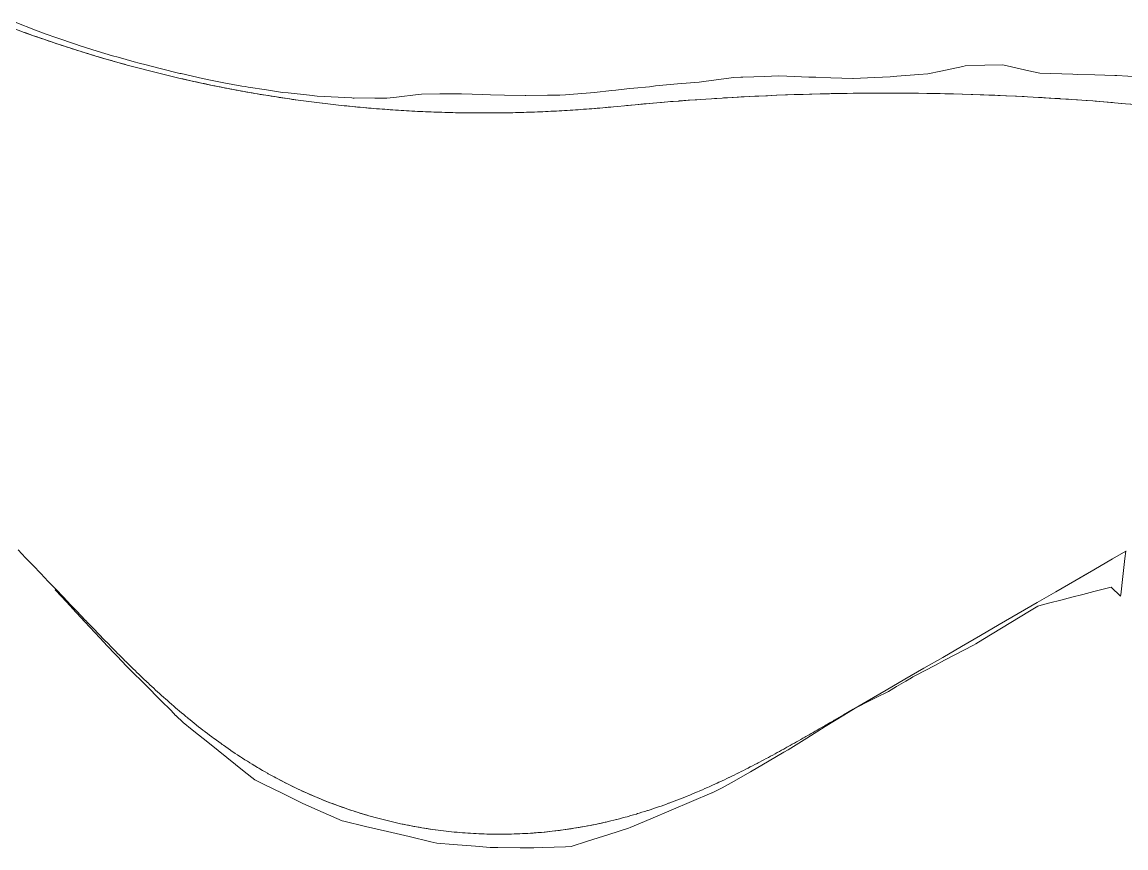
# Model space of a CAD drawing. Header units: inches. Extents: x 704148 to 723432, y 7075344 to 7101810.
# Drawn here: x 711632.9 to 711784.7, y 7095175.3 to 7095288.8 of the extents above; entities that cross this region are included whole.
import ezdxf

# ---------------------------------------------------------------- set-up
doc = ezdxf.new("R2010")
doc.units = ezdxf.units.IN
doc.header["$MEASUREMENT"] = 0
doc.layers.add('gisdb.gisadmin', color=7, linetype='Continuous', lineweight=9, true_color=0xccf5fc)

msp = doc.modelspace()

# ---------------------------------------------------------------- linework, layer by layer
at = {"layer": 'gisdb.gisadmin'}
for points in [[(711631.9265, 7095288.7881), (711634.7073, 7095287.6971), (711636.1873, 7095287.1165), (711637.5109, 7095286.6649), (711640.3389, 7095285.6995), (711640.7177, 7095285.5701), (711643.1911, 7095284.8077), (711645.2933, 7095284.1597), (711646.0533, 7095283.9475), (711648.2861, 7095283.3241), (711648.9351, 7095283.1547), (711649.9131, 7095282.8997), (711651.8323, 7095282.4193), (711654.5583, 7095281.7369), (711654.7331, 7095281.6983), (711657.6517, 7095281.0521), (711659.2343, 7095280.7017), (711660.5801, 7095280.4529), (711663.0969, 7095279.9875), (711663.5205, 7095279.9157), (711663.9457, 7095279.8435), (711666.4747, 7095279.4607), (711668.6797, 7095279.1267), (711669.4337, 7095279.0455), (711672.4045, 7095278.7255), (711673.4391, 7095278.6141), (711675.3849, 7095278.5079), (711678.2191, 7095278.3531), (711678.3663, 7095278.3405), (711678.5349, 7095278.3261), (711678.2207, 7095278.3691), (711681.3569, 7095278.3377), (711683.0049, 7095278.3213), (711684.3495, 7095278.4835), (711687.3421, 7095278.8447), (711687.8031, 7095278.9003), (711690.3081, 7095278.9175), (711692.5483, 7095278.9331), (711693.2679, 7095278.9103), (711696.2255, 7095278.8167), (711697.2875, 7095278.7831), (711699.1863, 7095278.7457), (711702.0339, 7095278.6897), (711702.1501, 7095278.6911), (711705.1143, 7095278.7263), (711706.7843, 7095278.7461), (711706.8291, 7095278.7477), (711707.6077, 7095278.7753), (711708.0789, 7095278.8129), (711711.0345, 7095279.0489), (711711.5221, 7095279.0877), (711713.9843, 7095279.3799), (711714.5219, 7095279.4437), (711716.3805, 7095279.6429), (711716.9727, 7095279.6997), (711719.1605, 7095279.9091), (711719.9759, 7095280.0029), (711721.4875, 7095280.1767), (711722.9805, 7095280.3005), (711725.9895, 7095280.5499), (711726.6049, 7095280.6011), (711728.9917, 7095280.9221), (711730.7201, 7095281.1545), (711731.7147, 7095281.2139), (711732.0009, 7095281.2233), (711735.0209, 7095281.3223), (711736.8513, 7095281.3823), (711738.0441, 7095281.3405), (711741.0681, 7095281.2345), (711741.9959, 7095281.2021), (711744.0905, 7095281.1279), (711747.1087, 7095281.0213), (711747.1319, 7095281.0203), (711750.1251, 7095281.1641), (711752.2621, 7095281.2667), (711753.1423, 7095281.3375), (711756.1645, 7095281.5801), (711757.4017, 7095281.6795), (711759.1949, 7095282.0551), (711762.2391, 7095282.6927), (711762.5743, 7095282.7629), (711765.2771, 7095282.8487), (711767.7411, 7095282.9269), (711768.3103, 7095282.7953), (711771.3117, 7095282.1013), (711772.8431, 7095281.7471), (711774.3213, 7095281.7017), (711777.3495, 7095281.6083), (711777.9919, 7095281.5885), (711780.3793, 7095281.5317), (711783.1493, 7095281.4659), (711783.4133, 7095281.4509), (711786.4395, 7095281.2793)], [(711785.2654, 7095277.5106), (711784.5907, 7095277.5709), (711784.0525, 7095277.6181), (711783.0963, 7095277.7001), (711782.8392, 7095277.7218), (711781.6256, 7095277.8217), (711781.6013, 7095277.8237), (711780.4117, 7095277.917), (711780.1059, 7095277.9405), (711779.1974, 7095278.0085), (711778.6099, 7095278.0513), (711777.9829, 7095278.0962), (711777.1137, 7095278.1567), (711776.7681, 7095278.1801), (711775.6169, 7095278.2559), (711775.553, 7095278.2601), (711774.3376, 7095278.3359), (711774.1199, 7095278.3491), (711773.1221, 7095278.4076), (711772.6223, 7095278.4359), (711771.9063, 7095278.4754), (711771.1245, 7095278.5171), (711770.6902, 7095278.5395), (711769.6265, 7095278.5923), (711769.474, 7095278.5997), (711768.2576, 7095278.6557), (711768.1281, 7095278.6615), (711767.041, 7095278.7076), (711766.6293, 7095278.7243), (711765.8243, 7095278.7556), (711765.1305, 7095278.7813), (711764.6074, 7095278.7999), (711763.6313, 7095278.8325), (711763.3904, 7095278.8402), (711762.1732, 7095278.8766), (711762.1321, 7095278.8777), (711760.9559, 7095278.9087), (711760.6325, 7095278.9167), (711759.7386, 7095278.9369), (711759.1329, 7095278.9495), (711758.5211, 7095278.9612), (711757.6331, 7095278.9765), (711757.3036, 7095278.9817), (711756.1333, 7095278.9977), (711756.086, 7095278.9984), (711754.8684, 7095279.0107), (711754.6333, 7095279.0127), (711753.6507, 7095279.019), (711753.1335, 7095279.0215), (711752.433, 7095279.0235), (711751.6335, 7095279.0243), (711751.2153, 7095279.0241), (711750.1335, 7095279.0213), (711749.9976, 7095279.0209), (711748.7799, 7095279.0136), (711748.6335, 7095279.0125), (711747.5623, 7095279.002), (711747.1335, 7095278.9971), (711746.3447, 7095278.9867), (711745.6337, 7095278.9759), (711745.1271, 7095278.9675), (711744.1339, 7095278.9489), (711743.9097, 7095278.9443), (711742.6923, 7095278.9174), (711742.6343, 7095278.9161), (711741.475, 7095278.886), (711741.1349, 7095278.8765), (711740.2578, 7095278.8508), (711739.6355, 7095278.8313), (711739.0407, 7095278.8117), (711738.1363, 7095278.7801), (711737.8238, 7095278.7687), (711736.6375, 7095278.7231), (711736.607, 7095278.722), (711735.3903, 7095278.6709), (711735.1387, 7095278.6599), (711734.1739, 7095278.6158), (711733.6403, 7095278.5903), (711732.9576, 7095278.5568), (711732.1423, 7095278.5151), (711731.7415, 7095278.494), (711730.6445, 7095278.4341), (711730.5257, 7095278.4274), (711729.31, 7095278.3567), (711729.1471, 7095278.3469), (711728.0946, 7095278.2818), (711727.6499, 7095278.2535), (711726.8795, 7095278.203), (711726.1533, 7095278.1541), (711725.6646, 7095278.1204), (711724.6569, 7095278.0489), (711724.45, 7095278.034), (711723.2356, 7095277.9436), (711723.1609, 7095277.9379), (711722.0216, 7095277.8488), (711721.6657, 7095277.8203), (711720.8079, 7095277.7503), (711720.1707, 7095277.6971), (711719.5945, 7095277.648), (711718.6763, 7095277.5679), (711718.3815, 7095277.5417), (711717.1823, 7095277.4329), (711717.1688, 7095277.4317), (711715.9564, 7095277.3172), (711715.6891, 7095277.2915), (711714.7445, 7095277.1993), (711714.1961, 7095277.1459), (711712.7025, 7095277.0083), (711711.2077, 7095276.8829), (711709.7121, 7095276.7693), (711708.2155, 7095276.6679), (711706.7181, 7095276.5787), (711705.2201, 7095276.5013), (711703.7215, 7095276.4361), (711702.2225, 7095276.3833), (711700.7231, 7095276.3421), (711699.2233, 7095276.3131), (711697.7235, 7095276.2965), (711697.5453, 7095276.2953), (711696.6838, 7095276.2917), (711696.2235, 7095276.2917), (711694.7235, 7095276.2989), (711693.2237, 7095276.3185), (711691.7239, 7095276.3503), (711690.2245, 7095276.3939), (711688.7257, 7095276.4495), (711687.2271, 7095276.5175), (711685.7293, 7095276.5975), (711684.2321, 7095276.6893), (711682.7357, 7095276.7935), (711681.2403, 7095276.9097), (711679.7457, 7095277.0379), (711678.2523, 7095277.1779), (711676.7601, 7095277.3303), (711675.2691, 7095277.4949), (711673.7795, 7095277.6711), (711672.2913, 7095277.8591), (711670.8049, 7095278.0597), (711669.3199, 7095278.2721), (711667.8369, 7095278.4963), (711666.3555, 7095278.7323), (711664.8763, 7095278.9807), (711663.3989, 7095279.2409), (711661.9239, 7095279.5129), (711660.4509, 7095279.7965), (711658.9803, 7095280.0925), (711657.5123, 7095280.4001), (711656.0467, 7095280.7195), (711654.5837, 7095281.0507), (711653.1235, 7095281.3937), (711651.6661, 7095281.7487), (711650.2115, 7095282.1153), (711648.7599, 7095282.4933), (711647.3115, 7095282.8833), (711645.8663, 7095283.2851), (711644.4245, 7095283.6983), (711642.9859, 7095284.1231), (711641.5507, 7095284.5595), (711640.1193, 7095285.0077), (711638.6915, 7095285.4673), (711637.2673, 7095285.9383), (711635.8469, 7095286.4207), (711634.4307, 7095286.9147), (711633.0185, 7095287.4201), (711631.6103, 7095287.9369)]]:
    msp.add_lwpolyline(points, dxfattribs=at)
for points in [[(711631.6103, 7095287.9369, 0.00201619), (711633.0185, 7095287.4201, 0.00201602), (711634.4307, 7095286.9147, 0.00201599), (711635.8469, 7095286.4207, 0.00201625), (711637.2673, 7095285.9383, 0.00201623), (711638.6915, 7095285.4673, 0.00201607), (711640.1193, 7095285.0077, 0.00201605), (711641.5507, 7095284.5595, 0.00201625), (711642.9859, 7095284.1231, 0.00201615), (711644.4245, 7095283.6983, 0.00201593), (711645.8663, 7095283.2851, 0.00201616), (711647.3115, 7095282.8833, 0.00201612), (711648.7599, 7095282.4933, 0.00201615), (711650.2115, 7095282.1153, 0.00201626), (711651.6661, 7095281.7487, 0.00201616), (711653.1235, 7095281.3937, 0.00201606), (711654.5837, 7095281.0507, 0.00201617), (711656.0467, 7095280.7195, 0.00201614), (711657.5123, 7095280.4001, 0.00201598), (711658.9803, 7095280.0925, 0.00201626), (711660.4509, 7095279.7965, 0.00201621), (711661.9239, 7095279.5129, 0.00201597), (711663.3989, 7095279.2409, 0.00201633), (711664.8763, 7095278.9807, 0.00201602), (711666.3555, 7095278.7323, 0.00201625), (711667.8369, 7095278.4963, 0.00201594), (711669.3199, 7095278.2721, 0.00201629), (711670.8049, 7095278.0597, 0.00201597), (711672.2913, 7095277.8591, 0.00201618), (711673.7795, 7095277.6711, 0.00201612), (711675.2691, 7095277.4949, 0.00201622), (711676.7601, 7095277.3303, 0.00201609), (711678.2523, 7095277.1779, 0.00201607), (711679.7457, 7095277.0379, 0.00201626), (711681.2403, 7095276.9097, 0.00201602), (711682.7357, 7095276.7935, 0.00201617), (711684.2321, 7095276.6893, 0.00201616), (711685.7293, 7095276.5975, 0.00201605), (711687.2271, 7095276.5175, 0.00201633), (711688.7257, 7095276.4495, 0.00201591), (711690.2245, 7095276.3939, 0.00201619), (711691.7239, 7095276.3503, 0.00201633), (711693.2237, 7095276.3185, 0.00201604), (711694.7235, 7095276.2989, 0.00201616), (711696.2235, 7095276.2917), (711696.6838, 7095276.2917), (711697.7235, 7095276.2965, 0.00201599), (711699.2233, 7095276.3131, 0.00201625), (711700.7231, 7095276.3421, 0.00201609), (711702.2225, 7095276.3833, 0.00201605), (711703.7215, 7095276.4361, 0.00201616), (711705.2201, 7095276.5013, 0.00201614), (711706.7181, 7095276.5787, 0.00201621), (711708.2155, 7095276.6679, 0.00201618), (711709.7121, 7095276.7693, 0.00201602), (711711.2077, 7095276.8829, 0.00201621), (711712.7025, 7095277.0083, 0.00201604), (711714.1961, 7095277.1459), (711714.7445, 7095277.1993), (711715.6891, 7095277.2915), (711717.1823, 7095277.4329), (711718.6763, 7095277.5679), (711720.1707, 7095277.6971), (711721.6657, 7095277.8203), (711723.1609, 7095277.9379), (711724.6569, 7095278.0489), (711726.1533, 7095278.1541), (711727.6499, 7095278.2535), (711729.1471, 7095278.3469), (711730.6445, 7095278.4341), (711732.1423, 7095278.5151), (711733.6403, 7095278.5903), (711735.1387, 7095278.6599), (711736.6375, 7095278.7231), (711738.1363, 7095278.7801), (711739.6355, 7095278.8313), (711741.1349, 7095278.8765), (711742.6343, 7095278.9161), (711744.1339, 7095278.9489), (711745.6337, 7095278.9759), (711747.1335, 7095278.9971), (711748.6335, 7095279.0125), (711750.1335, 7095279.0213), (711751.6335, 7095279.0243), (711753.1335, 7095279.0215), (711754.6333, 7095279.0127), (711756.1333, 7095278.9977), (711757.6331, 7095278.9765), (711759.1329, 7095278.9495), (711760.6325, 7095278.9167), (711762.1321, 7095278.8777), (711763.6313, 7095278.8325), (711765.1305, 7095278.7813), (711766.6293, 7095278.7243), (711768.1281, 7095278.6615), (711769.6265, 7095278.5923), (711771.1245, 7095278.5171), (711772.6223, 7095278.4359), (711774.1199, 7095278.3491), (711775.6169, 7095278.2559), (711777.1137, 7095278.1567), (711778.6099, 7095278.0513), (711780.1059, 7095277.9405), (711781.6013, 7095277.8237), (711783.0963, 7095277.7001), (711784.5907, 7095277.5709), (711786.0845, 7095277.4359)], [(711784.6907, 7095216.0687), (711784.6357, 7095216.0367), (711782.8255, 7095214.9881), (711780.2297, 7095213.4841), (711777.6339, 7095211.9803), (711775.0381, 7095210.4765), (711772.4421, 7095208.9725), (711769.8463, 7095207.4687), (711767.2505, 7095205.9647), (711764.6547, 7095204.4609), (711762.0589, 7095202.9569), (711759.4631, 7095201.4529), (711756.8673, 7095199.9491), (711754.2715, 7095198.4451), (711751.6757, 7095196.9413), (711749.0799, 7095195.4373), (711747.4367, 7095194.4853), (711747.1357, 7095194.3111), (711745.8377, 7095193.5591), (711744.5399, 7095192.8073), (711744.4327, 7095192.7449), (711744.1589, 7095192.5865), (711743.8843, 7095192.4273), (711743.6089, 7095192.2679), (711743.3327, 7095192.1079), (711743.2419, 7095192.0555), (711743.0555, 7095191.9475), (711742.7773, 7095191.7867), (711742.4981, 7095191.6255), (711742.2181, 7095191.4641), (711741.9427, 7095191.3059), (711741.9371, 7095191.3021), (711741.6553, 7095191.1401), (711741.3723, 7095190.9775), (711741.0885, 7095190.8147), (711740.8035, 7095190.6515), (711740.6413, 7095190.5597), (711740.5177, 7095190.4883), (711740.2307, 7095190.3247), (711739.9429, 7095190.1609), (711739.6539, 7095189.9969), (711739.3639, 7095189.8329), (711739.3373, 7095189.8185), (711739.0727, 7095189.6687), (711738.7805, 7095189.5043), (711738.4873, 7095189.3399), (711738.1929, 7095189.1753), (711738.0291, 7095189.0845), (711737.8975, 7095189.0107), (711737.6009, 7095188.8459), (711737.3031, 7095188.6813), (711737.0043, 7095188.5167), (711736.7161, 7095188.3593), (711736.7043, 7095188.3521), (711736.4031, 7095188.1877), (711736.1007, 7095188.0231), (711735.7971, 7095187.8589), (711735.4923, 7095187.6947), (711735.3975, 7095187.6443), (711735.1863, 7095187.5305), (711734.8791, 7095187.3667), (711734.5707, 7095187.2031), (711734.2609, 7095187.0397), (711734.0725, 7095186.9413), (711733.9499, 7095186.8765), (711733.6377, 7095186.7135), (711733.3241, 7095186.5509), (711733.0093, 7095186.3887), (711732.7401, 7095186.2521), (711732.6931, 7095186.2269), (711732.3757, 7095186.0653), (711732.0569, 7095185.9043), (711731.7367, 7095185.7437), (711731.4153, 7095185.5835), (711731.4007, 7095185.5769), (711731.0925, 7095185.4239), (711730.7683, 7095185.2647), (711730.4427, 7095185.1061), (711730.1157, 7095184.9481), (711730.0529, 7095184.9185), (711729.7873, 7095184.7907), (711729.4575, 7095184.6341), (711729.1263, 7095184.4779), (711728.7935, 7095184.3227), (711728.6965, 7095184.2781), (711728.4595, 7095184.1679), (711728.1239, 7095184.0141), (711727.7869, 7095183.8611), (711727.4485, 7095183.7087), (711727.3311, 7095183.6571), (711727.1085, 7095183.5573), (711726.7671, 7095183.4069), (711726.4241, 7095183.2573), (711726.0797, 7095183.1087), (711725.9565, 7095183.0565), (711725.7339, 7095182.9609), (711725.3865, 7095182.8143), (711725.0375, 7095182.6687), (711724.6869, 7095182.5243), (711724.5727, 7095182.4783), (711724.3349, 7095182.3809), (711723.9813, 7095182.2387), (711723.6263, 7095182.0975), (711723.2695, 7095181.9577), (711723.1791, 7095181.9233), (711722.9113, 7095181.8191), (711722.5515, 7095181.6819), (711722.1903, 7095181.5459), (711721.8273, 7095181.4113), (711721.7759, 7095181.3933), (711721.4627, 7095181.2781), (711721.0967, 7095181.1463), (711720.7291, 7095181.0159), (711720.3631, 7095180.8893), (711720.3595, 7095180.8871), (711719.9887, 7095180.7599), (711719.6165, 7095180.6343), (711719.2425, 7095180.5101), (711718.9409, 7095180.4127), (711718.8667, 7095180.3877), (711718.4895, 7095180.2671), (711718.1107, 7095180.1481), (711717.7303, 7095180.0309), (711717.5093, 7095179.9649), (711717.3483, 7095179.9155), (711716.9647, 7095179.8019), (711716.5795, 7095179.6903), (711716.1927, 7095179.5807), (711716.0689, 7095179.5467), (711715.8043, 7095179.4729), (711715.4143, 7095179.3671), (711715.0229, 7095179.2635), (711714.6297, 7095179.1619), (711714.6197, 7095179.1595), (711714.2349, 7095179.0625), (711713.8387, 7095178.9651), (711713.4409, 7095178.8701), (711713.1621, 7095178.8059), (711713.0645, 7095178.7827), (711713.0417, 7095178.7775, -0.00529406), (711711.6965, 7095178.4861, -0.00576889), (711710.2245, 7095178.1985, -0.00576947), (711708.7459, 7095177.9461, -0.00576938), (711707.2619, 7095177.7279, -0.00576914), (711705.7735, 7095177.5425, -0.0057695), (711704.2809, 7095177.3937, -0.00576978), (711702.7853, 7095177.2781, -0.00576956), (711701.2875, 7095177.1967, -0.00576914), (711699.7883, 7095177.1507, -0.00576892), (711698.2885, 7095177.1391, -0.00576943), (711696.7887, 7095177.1621, -0.00576913), (711695.2899, 7095177.2195, -0.00576965), (711693.7927, 7095177.3117, -0.00576933), (711692.2981, 7095177.4383, -0.00576908), (711690.8069, 7095177.5995, -0.00576945), (711689.3197, 7095177.7949, -0.00576917), (711687.8375, 7095178.0247, -0.00576944), (711686.3609, 7095178.2885, -0.00576989), (711684.8907, 7095178.5865, -0.00576919), (711683.4279, 7095178.9181, -0.00576946), (711681.9731, 7095179.2835, -0.00576893), (711680.5273, 7095179.6825, -0.00576935), (711679.0909, 7095180.1145, -0.00576914), (711677.6651, 7095180.5801, -0.00576926), (711676.2499, 7095181.0771, -0.00576911), (711674.8471, 7095181.608, -0.00576973), (711673.4565, 7095182.1705, -0.00576971), (711672.0795, 7095182.7655, -0.00576936), (711670.7167, 7095183.3921, -0.00576932), (711669.3679, 7095184.0483, -0.0057692), (711668.0359, 7095184.7379, -0.00461753), (711666.9803, 7095185.3097), (711666.9597, 7095185.3211), (711666.7193, 7095185.4565), (711666.6227, 7095185.5097), (711666.2669, 7095185.7115), (711665.9133, 7095185.9151), (711665.5619, 7095186.1205), (711665.4197, 7095186.2055), (711665.2123, 7095186.3273), (711664.8651, 7095186.5357), (711664.5199, 7095186.7457), (711664.1769, 7095186.9573), (711664.1371, 7095186.9833), (711663.8359, 7095187.1701), (711663.4969, 7095187.3845), (711663.1599, 7095187.6001), (711662.8715, 7095187.7881), (711662.8251, 7095187.8173), (711662.4923, 7095188.0355), (711662.1615, 7095188.2551), (711661.8327, 7095188.4761), (711661.6229, 7095188.6193), (711661.5059, 7095188.6979), (711661.1811, 7095188.9211), (711660.8583, 7095189.1455), (711660.5375, 7095189.3707), (711660.3911, 7095189.4753), (711660.2185, 7095189.5973), (711659.9015, 7095189.8245), (711659.5865, 7095190.0529), (711659.2735, 7095190.2823), (711659.1761, 7095190.3547), (711658.9623, 7095190.5125), (711658.6529, 7095190.7435), (711658.3455, 7095190.9755), (711658.0399, 7095191.2081), (711657.9773, 7095191.2565), (711657.7361, 7095191.4417), (711657.4343, 7095191.6759), (711657.1343, 7095191.9109), (711656.8359, 7095192.1465), (711656.7949, 7095192.1793), (711656.5395, 7095192.3827), (711656.2447, 7095192.6195), (711655.9517, 7095192.8571), (711655.6605, 7095193.0951), (711655.6281, 7095193.1219), (711655.3711, 7095193.3337), (711655.0833, 7095193.5727), (711654.7971, 7095193.8121), (711654.5127, 7095194.0521), (711654.4763, 7095194.0829), (711654.2299, 7095194.2925), (711653.9487, 7095194.5331), (711653.6691, 7095194.7743), (711653.4531, 7095194.9621), (711653.3913, 7095195.0157), (711653.1149, 7095195.2575), (711652.8401, 7095195.4995), (711652.5669, 7095195.7417), (711652.3285, 7095195.9545), (711652.2953, 7095195.9841), (711652.0251, 7095196.2269), (711651.7563, 7095196.4697), (711651.4893, 7095196.7127), (711651.2235, 7095196.9557), (711651.2171, 7095196.9617), (711650.9593, 7095197.1991), (711650.6963, 7095197.4423), (711650.4349, 7095197.6857), (711650.1749, 7095197.9291), (711650.1181, 7095197.9827), (711649.9163, 7095198.1725), (711649.6589, 7095198.4159), (711649.4029, 7095198.6593), (711649.1483, 7095198.9025), (711649.0309, 7095199.0163), (711648.8949, 7095199.1457), (711648.6429, 7095199.3887), (711648.3921, 7095199.6317), (711648.1425, 7095199.8747), (711647.9533, 7095200.0597), (711647.8941, 7095200.1173), (711647.6471, 7095200.3597), (711647.4011, 7095200.6021), (711647.1565, 7095200.8441), (711646.9129, 7095201.0859), (711646.8859, 7095201.1135), (711646.6703, 7095201.3273), (711646.4291, 7095201.5685), (711646.1889, 7095201.8095), (711645.9497, 7095202.0501), (711645.8263, 7095202.1751), (711645.7117, 7095202.2903), (711645.4747, 7095202.5303), (711645.2387, 7095202.7699), (711645.0037, 7095203.0089), (711644.7737, 7095203.2439), (711644.7701, 7095203.2475), (711644.5371, 7095203.4857), (711644.3049, 7095203.7237), (711644.0737, 7095203.9611), (711643.8437, 7095204.1979), (711643.7273, 7095204.3185), (711643.6145, 7095204.4343), (711643.3861, 7095204.6703), (711643.1587, 7095204.9055), (711642.9321, 7095205.1403), (711642.7065, 7095205.3745), (711642.6849, 7095205.3971), (711642.4817, 7095205.6081), (711642.2575, 7095205.8411), (711642.0343, 7095206.0735), (711641.8117, 7095206.3053), (711641.6461, 7095206.4793), (711641.5901, 7095206.5365), (711641.3691, 7095206.7669), (711641.1489, 7095206.9967), (711640.9293, 7095207.2257), (711640.7105, 7095207.4543), (711640.6075, 7095207.5617), (711639.5699, 7095208.6449), (711638.5323, 7095209.7281), (711637.4947, 7095210.8111), (711636.4569, 7095211.8943), (711635.4193, 7095212.9775), (711634.3817, 7095214.0607), (711633.3439, 7095215.1439), (711632.3063, 7095216.2271)]]:
    msp.add_lwpolyline(points, format="xyb", dxfattribs=at)
for points in [[(711747.4367, 7095194.4853), (711749.0799, 7095195.4373), (711751.6757, 7095196.9413), (711754.2715, 7095198.4451), (711756.8673, 7095199.9491), (711759.4631, 7095201.4529), (711762.0589, 7095202.9569), (711764.6547, 7095204.4609), (711767.2505, 7095205.9647), (711769.8463, 7095207.4687), (711772.4421, 7095208.9725), (711775.0381, 7095210.4765), (711777.6339, 7095211.9803), (711779.265, 7095212.9252), (711779.5943, 7095213.116), (711780.2297, 7095213.4841), (711782.8255, 7095214.9881), (711784.6357, 7095216.0367), (711784.5219, 7095215.0523), (711784.2337, 7095212.5575), (711783.9455, 7095210.0627), (711783.9245, 7095209.8809), (711782.6187, 7095211.1105), (711781.7373, 7095210.8821), (711780.2301, 7095210.4911), (711778.7229, 7095210.1005), (711777.2157, 7095209.7097), (711775.7087, 7095209.3189), (711774.2015, 7095208.9281), (711772.6943, 7095208.5375), (711772.5709, 7095208.5055), (711771.3929, 7095207.7913), (711770.1099, 7095207.0137), (711768.8269, 7095206.2361), (711767.5439, 7095205.4583), (711766.2609, 7095204.6807), (711764.9779, 7095203.9029), (711764.0177, 7095203.3209), (711763.6837, 7095203.1447), (711762.3561, 7095202.4441), (711761.0285, 7095201.7433), (711759.7009, 7095201.0427), (711758.3733, 7095200.3419), (711757.0455, 7095199.6413), (711755.7179, 7095198.9407), (711755.3595, 7095198.7515), (711755.1723, 7095198.6405), (711754.4169, 7095198.1941), (711753.1255, 7095197.4311), (711751.9953, 7095196.7633), (711751.8275, 7095196.6793), (711750.4831, 7095196.0075), (711749.1387, 7095195.3359), (711747.7943, 7095194.6641)], [(711698.2885, 7095177.1391), (711699.7883, 7095177.1507), (711701.2875, 7095177.1967), (711702.2862, 7095177.2467), (711702.7853, 7095177.2781), (711703.2842, 7095177.3122), (711703.7828, 7095177.3507), (711704.2809, 7095177.3937), (711704.7789, 7095177.4391), (711705.7735, 7095177.5425), (711706.7663, 7095177.6618), (711707.2619, 7095177.7279), (711708.7459, 7095177.9461), (711710.2245, 7095178.1985), (711711.2068, 7095178.3858), (711711.6965, 7095178.4861), (711713.0417, 7095178.7775), (711713.0645, 7095178.7827), (711713.1621, 7095178.8059), (711713.4409, 7095178.8701), (711713.8387, 7095178.9651), (711714.2349, 7095179.0625), (711714.6197, 7095179.1595), (711714.6297, 7095179.1619), (711715.0229, 7095179.2635), (711715.4143, 7095179.3671), (711715.8043, 7095179.4729), (711716.0689, 7095179.5467), (711716.1927, 7095179.5807), (711716.5795, 7095179.6903), (711716.9647, 7095179.8019), (711717.3483, 7095179.9155), (711717.5093, 7095179.9649), (711717.7303, 7095180.0309), (711718.1107, 7095180.1481), (711718.4895, 7095180.2671), (711718.8667, 7095180.3877), (711718.9409, 7095180.4127), (711719.2425, 7095180.5101), (711719.6165, 7095180.6343), (711719.9887, 7095180.7599), (711720.3595, 7095180.8871), (711720.3631, 7095180.8893), (711720.7291, 7095181.0159), (711721.0967, 7095181.1463), (711721.4627, 7095181.2781), (711721.7759, 7095181.3933), (711721.8273, 7095181.4113), (711722.1903, 7095181.5459), (711722.5515, 7095181.6819), (711722.9113, 7095181.8191), (711723.1791, 7095181.9233), (711723.2695, 7095181.9577), (711723.6263, 7095182.0975), (711723.9813, 7095182.2387), (711724.3349, 7095182.3809), (711724.5727, 7095182.4783), (711724.6869, 7095182.5243), (711725.0375, 7095182.6687), (711725.3865, 7095182.8143), (711725.7339, 7095182.9609), (711725.9565, 7095183.0565), (711726.0797, 7095183.1087), (711726.4241, 7095183.2573), (711726.7671, 7095183.4069), (711727.1085, 7095183.5573), (711727.3311, 7095183.6571), (711727.4485, 7095183.7087), (711727.7869, 7095183.8611), (711728.1239, 7095184.0141), (711728.4595, 7095184.1679), (711728.6965, 7095184.2781), (711728.7935, 7095184.3227), (711729.1263, 7095184.4779), (711729.4575, 7095184.6341), (711729.7873, 7095184.7907), (711730.0529, 7095184.9185), (711730.1157, 7095184.9481), (711730.4427, 7095185.1061), (711730.7683, 7095185.2647), (711731.0925, 7095185.4239), (711731.4007, 7095185.5769), (711731.4153, 7095185.5835), (711731.7367, 7095185.7437), (711732.0569, 7095185.9043), (711732.3757, 7095186.0653), (711732.6931, 7095186.2269), (711732.7401, 7095186.2521), (711733.0093, 7095186.3887), (711733.3241, 7095186.5509), (711733.6377, 7095186.7135), (711733.9499, 7095186.8765), (711734.0725, 7095186.9413), (711734.2609, 7095187.0397), (711734.5707, 7095187.2031), (711734.8791, 7095187.3667), (711735.1863, 7095187.5305), (711735.3975, 7095187.6443), (711735.4923, 7095187.6947), (711735.7971, 7095187.8589), (711736.1007, 7095188.0231), (711736.4031, 7095188.1877), (711736.7043, 7095188.3521), (711736.7161, 7095188.3593), (711737.0043, 7095188.5167), (711737.3031, 7095188.6813), (711737.6009, 7095188.8459), (711737.8975, 7095189.0107), (711738.0291, 7095189.0845), (711738.1929, 7095189.1753), (711738.4873, 7095189.3399), (711738.7805, 7095189.5043), (711739.0727, 7095189.6687), (711739.3373, 7095189.8185), (711739.3639, 7095189.8329), (711739.6539, 7095189.9969), (711739.9429, 7095190.1609), (711740.2307, 7095190.3247), (711740.5177, 7095190.4883), (711740.6413, 7095190.5597), (711740.8035, 7095190.6515), (711741.0885, 7095190.8147), (711741.3723, 7095190.9775), (711741.6553, 7095191.1401), (711741.9371, 7095191.3021), (711741.9427, 7095191.3059), (711742.2181, 7095191.4641), (711742.4981, 7095191.6255), (711742.7773, 7095191.7867), (711743.0555, 7095191.9475), (711743.2419, 7095192.0555), (711743.3327, 7095192.1079), (711743.6089, 7095192.2679), (711743.8843, 7095192.4273), (711744.1589, 7095192.5865), (711744.4327, 7095192.7449), (711744.5399, 7095192.8073), (711745.8377, 7095193.5591), (711747.1357, 7095194.3111), (711747.4367, 7095194.4853), (711745.8663, 7095193.5099), (711743.3165, 7095191.9263), (711740.7657, 7095190.3419), (711738.2121, 7095188.7559), (711737.6359, 7095188.3979), (711735.6187, 7095187.2317), (711733.0101, 7095185.7235), (711730.3931, 7095184.2103), (711729.1523, 7095183.4929), (711727.7557, 7095182.8257), (711727.7103, 7095182.8065), (711724.9203, 7095181.6259), (711722.1247, 7095180.4431), (711719.3161, 7095179.2547), (711716.4841, 7095178.0565), (711716.2687, 7095177.9653), (711713.5547, 7095177.1009), (711710.5977, 7095176.1589), (711708.3579, 7095175.4455), (711707.5757, 7095175.4163), (711704.4659, 7095175.3001), (711703.2267, 7095175.2537), (711701.3691, 7095175.2785), (711698.2817, 7095175.3197), (711697.2229, 7095175.3337), (711695.2037, 7095175.4961), (711692.1347, 7095175.7429), (711689.8807, 7095175.9241), (711689.0787, 7095176.1119), (711686.0795, 7095176.8133), (711683.0919, 7095177.5119), (711680.1031, 7095178.2109), (711677.1003, 7095178.9133), (711676.8979, 7095178.9607), (711674.2633, 7095180.1167), (711671.4623, 7095181.3459), (711671.4495, 7095181.3523), (711668.6975, 7095182.7127), (711665.9439, 7095184.0741), (711664.8445, 7095184.6177), (711663.3907, 7095185.7813), (711660.9961, 7095187.6979), (711658.6191, 7095189.6003), (711656.2517, 7095191.4951), (711655.0071, 7095192.4913), (711654.0021, 7095193.4367), (711653.9639, 7095193.4781), (711653.3609, 7095194.1333), (711651.9527, 7095195.5343), (711649.8153, 7095197.6607), (711647.6825, 7095199.7827), (711646.9971, 7095200.4645), (711646.8935, 7095200.5735), (711646.8801, 7095200.5873), (711645.5959, 7095201.9469), (711644.6153, 7095202.9851), (711643.5413, 7095204.1381), (711641.4953, 7095206.3345), (711639.7871, 7095208.1685), (711639.4507, 7095208.5307), (711638.3141, 7095209.7549), (711637.4093, 7095210.7293), (711637.4947, 7095210.8111), (711638.5323, 7095209.7281), (711639.5699, 7095208.6449), (711640.6075, 7095207.5617), (711640.7105, 7095207.4543), (711640.9293, 7095207.2257), (711641.1489, 7095206.9967), (711641.3691, 7095206.7669), (711641.5901, 7095206.5365), (711641.6461, 7095206.4793), (711641.8117, 7095206.3053), (711642.0343, 7095206.0735), (711642.2575, 7095205.8411), (711642.4817, 7095205.6081), (711642.6849, 7095205.3971), (711642.7065, 7095205.3745), (711642.9321, 7095205.1403), (711643.1587, 7095204.9055), (711643.3861, 7095204.6703), (711643.6145, 7095204.4343), (711643.7273, 7095204.3185), (711643.8437, 7095204.1979), (711644.0737, 7095203.9611), (711644.3049, 7095203.7237), (711644.5371, 7095203.4857), (711644.7701, 7095203.2475), (711644.7737, 7095203.2439), (711645.0037, 7095203.0089), (711645.2387, 7095202.7699), (711645.4747, 7095202.5303), (711645.7117, 7095202.2903), (711645.8263, 7095202.1751), (711645.9497, 7095202.0501), (711646.1889, 7095201.8095), (711646.4291, 7095201.5685), (711646.6703, 7095201.3273), (711646.8859, 7095201.1135), (711646.9129, 7095201.0859), (711647.1565, 7095200.8441), (711647.4011, 7095200.6021), (711647.6471, 7095200.3597), (711647.8941, 7095200.1173), (711647.9533, 7095200.0597), (711648.1425, 7095199.8747), (711648.3921, 7095199.6317), (711648.6429, 7095199.3887), (711648.8949, 7095199.1457), (711649.0309, 7095199.0163), (711649.1483, 7095198.9025), (711649.4029, 7095198.6593), (711649.6589, 7095198.4159), (711649.9163, 7095198.1725), (711650.1181, 7095197.9827), (711650.1749, 7095197.9291), (711650.4349, 7095197.6857), (711650.6963, 7095197.4423), (711650.9593, 7095197.1991), (711651.2171, 7095196.9617), (711651.2235, 7095196.9557), (711651.4893, 7095196.7127), (711651.7563, 7095196.4697), (711652.0251, 7095196.2269), (711652.2953, 7095195.9841), (711652.3285, 7095195.9545), (711652.5669, 7095195.7417), (711652.8401, 7095195.4995), (711653.1149, 7095195.2575), (711653.3913, 7095195.0157), (711653.4531, 7095194.9621), (711653.6691, 7095194.7743), (711653.9487, 7095194.5331), (711654.2299, 7095194.2925), (711654.4763, 7095194.0829), (711654.5127, 7095194.0521), (711654.7971, 7095193.8121), (711655.0833, 7095193.5727), (711655.3711, 7095193.3337), (711655.6281, 7095193.1219), (711655.6605, 7095193.0951), (711655.9517, 7095192.8571), (711656.2447, 7095192.6195), (711656.5395, 7095192.3827), (711656.7949, 7095192.1793), (711656.8359, 7095192.1465), (711657.1343, 7095191.9109), (711657.4343, 7095191.6759), (711657.7361, 7095191.4417), (711657.9773, 7095191.2565), (711658.0399, 7095191.2081), (711658.3455, 7095190.9755), (711658.6529, 7095190.7435), (711658.9623, 7095190.5125), (711659.1761, 7095190.3547), (711659.2735, 7095190.2823), (711659.5865, 7095190.0529), (711659.9015, 7095189.8245), (711660.2185, 7095189.5973), (711660.3911, 7095189.4753), (711660.5375, 7095189.3707), (711660.8583, 7095189.1455), (711661.1811, 7095188.9211), (711661.5059, 7095188.6979), (711661.6229, 7095188.6193), (711661.8327, 7095188.4761), (711662.1615, 7095188.2551), (711662.4923, 7095188.0355), (711662.8251, 7095187.8173), (711662.8715, 7095187.7881), (711663.1599, 7095187.6001), (711663.4969, 7095187.3845), (711663.8359, 7095187.1701), (711664.1371, 7095186.9833), (711664.1769, 7095186.9573), (711664.5199, 7095186.7457), (711664.8651, 7095186.5357), (711665.2123, 7095186.3273), (711665.4197, 7095186.2055), (711665.5619, 7095186.1205), (711665.9133, 7095185.9151), (711666.2669, 7095185.7115), (711666.6227, 7095185.5097), (711666.7193, 7095185.4565), (711666.9597, 7095185.3211), (711666.9803, 7095185.3097), (711668.0359, 7095184.7379), (711669.3679, 7095184.0483), (711670.2652, 7095183.607), (711670.7167, 7095183.3921), (711672.0795, 7095182.7655), (711673.4565, 7095182.1705), (711674.8471, 7095181.608), (711676.2499, 7095181.0771), (711677.1919, 7095180.7414), (711677.6651, 7095180.5801), (711679.0909, 7095180.1145), (711680.5273, 7095179.6825), (711681.9731, 7095179.2835), (711683.4279, 7095178.9181), (711684.8907, 7095178.5865), (711686.3609, 7095178.2885), (711687.8375, 7095178.0247), (711689.3197, 7095177.7949), (711690.8069, 7095177.5995), (711692.2981, 7095177.4383), (711693.7927, 7095177.3117), (711695.2899, 7095177.2195), (711696.7887, 7095177.1621)]]:
    msp.add_lwpolyline(points, close=True, dxfattribs=at)

doc.saveas('drawing.dxf')
